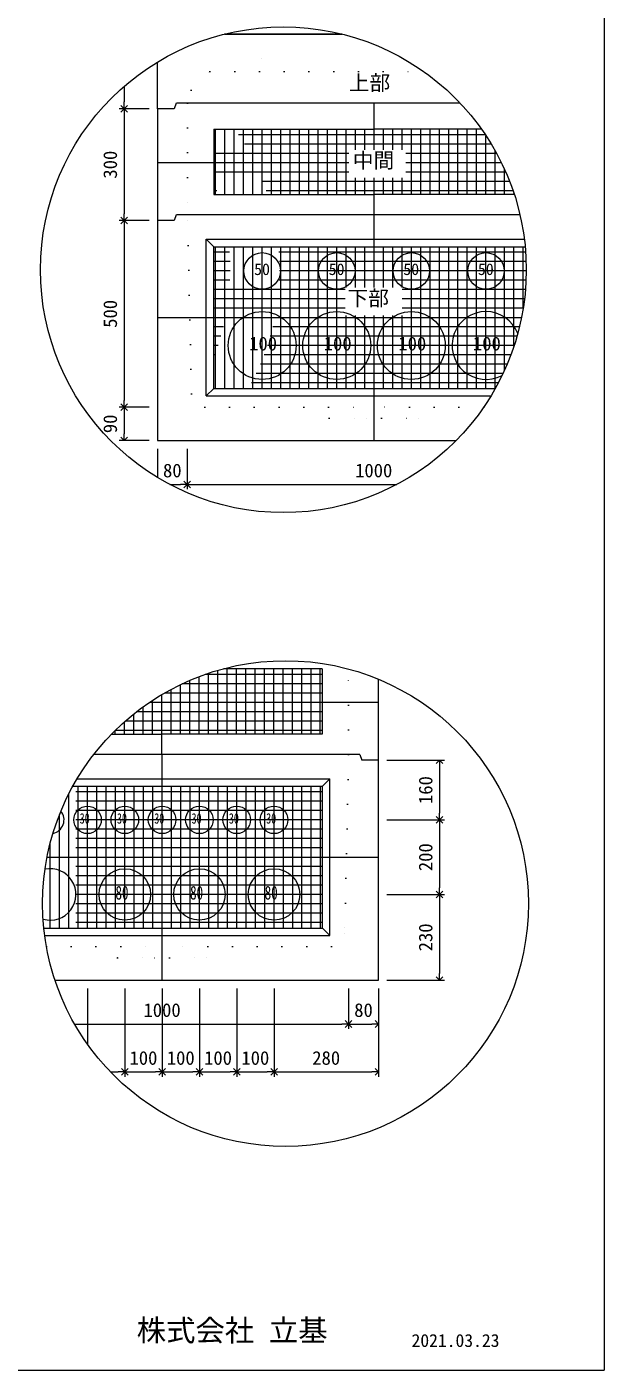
# Model space of a CAD drawing. Units: millimetres, scale not verified. Extents: x -6420 to 6420, y -3299 to 2858.
# Drawn here: x -3826 to -2340, y -2858 to 599 of the extents above; entities that cross this region are included whole.
import ezdxf
from ezdxf.enums import TextEntityAlignment as Align

# ---------------------------------------------------------------- set-up
doc = ezdxf.new("R2010")
doc.units = ezdxf.units.MM
doc.header["$LTSCALE"] = 20
for name, pattern in [('DASHED1', [1.8, 1.2, -0.6]), ('USER2', [50.8, 31.75, -6.35, 6.35, -6.35]), ('USER5', [3.185, 0.01, -3.175])]:
    doc.linetypes.add(name, pattern=pattern)
for name, color, linetype, lineweight in [('0-2_waku', 7, 'Continuous', 18), ('0-3_gaikei', 7, 'Continuous', 18), ('0-4_kakure', 7, 'DASHED1', 5), ('0-5_sunpou', 7, 'Continuous', 5), ('0-7_hole', 7, 'Continuous', 18), ('0-8_uchigawa', 6, 'Continuous', 18), ('0-D_文字１', 7, 'Continuous', 18), ('0-E_コア部分\u3000寸法補助線3', 150, 'USER2', 18), ('0-F_コア部分\u3000寸法補助線2', 150, 'USER2', 18), ('1-0_コア部分\u3000中心補助線', 1, 'Continuous', 18), ('1-1_コア部分\u3000寸法補助線', 7, 'USER2', 5), ('1-2_uchigawa2', 6, 'USER2', 18)]:
    doc.layers.add(name, color=color, linetype=linetype, lineweight=lineweight)
doc.styles.add('ＭＳ ゴシック', font='')
doc.styles.get('ＭＳ ゴシック').set_extended_font_data('MS Gothic')

# ---------------------------------------------------------------- blocks, each defined once
blk = doc.blocks.new('_Open90')
at = {"layer": '0-5_sunpou'}
blk.add_line((0, 0), (-1, 0), dxfattribs=at)
blk.add_lwpolyline([(-0.5, 0.5), (0, 0), (-0.5, -0.5)], dxfattribs=at)

msp = doc.modelspace()

# ---------------------------------------------------------------- linework, layer by layer
at = {"layer": '0-2_waku'}
for p in [(-2340, 2841.69), (-6420, -2858.31), (-6420, -2858.31), (-6420, -2858.31), (-6420, -2858.31)]:
    msp.add_line(p, (-2340, -2858.31), dxfattribs=at)
at = {"layer": '0-3_gaikei'}
for p, q in [((-3316.99, 580.83), (-3244.93, 580.83)), ((-3316.99, 580.83), (-3244.93, 580.83)), ((-3316.99, 580.83), (-3244.93, 580.83)), ((-3014.2, 580.83), (-3316.99, 580.83)), ((-3316.93, 580.83), (-3014.2, 580.83)), ((-3316.93, 580.83), (-3014.2, 580.83)), ((-3489.73, 388.83), (-3489.73, 508.85)), ((-3489.73, 388.83), (-3489.73, -465.57)), ((-3446.53, 388.83), (-3489.73, 388.83)), ((-3446.53, 388.83), (-3489.73, 388.83)), ((-3441.73, 403.23), (-3446.53, 388.83)), ((-2932.11, 403.23), (-3440.91, 403.23)), ((-2710.81, 403.23), (-2932.93, 403.23)), ((-3441.73, 115.23), (-3446.53, 100.83)), ((-2932.11, 115.23), (-3440.91, 115.23)), ((-2556.52, 115.23), (-2932.93, 115.23)), ((-3446.53, 100.83), (-3489.73, 100.83)), ((-3446.53, 100.83), (-3489.73, 100.83)), ((-3489.73, -465.57), (-2721.32, -465.57)), ((-3489.73, -465.57), (-2721.32, -465.57)), ((-3489.73, -465.57), (-2721.32, -465.57)), ((-2920.8, -1557.02), (-2920.8, -1079.75)), ((-2968.8, -1273.82), (-2964, -1288.22)), ((-2920.8, -1288.22), (-2964, -1288.22))]:
    msp.add_line(p, q, dxfattribs=at)
for points in [[(-2968.8, -1273.82), (-3477.6, -1273.82), (-3653.68, -1273.82)], [(-3753.21, -1854.62), (-2920.8, -1854.62), (-2920.8, -1288.22)], [(-3741.02, -1854.62), (-2920.8, -1854.62), (-2920.8, -1288.22)]]:
    msp.add_lwpolyline(points, dxfattribs=at)
at = {"layer": '0-4_kakure', "linetype": 'USER5', "lineweight": 18}
for p, q in [((-3220.93, 580.83), (-3220.93, 596.99)), ((-3220.93, 580.83), (-3220.93, 484.83)), ((-3402.51, 436.83), (-3354.51, 484.83)), ((-3354.51, 484.83), (-2804.81, 484.83)), ((-3402.51, 436.83), (-3412.11, 403.23)), ((-3412.11, 403.23), (-3412.11, 115.23)), ((-3402.21, -345.57), (-3412.11, 115.23)), ((-3402.21, -345.57), (-3367.87, -379.17)), ((-3367.87, -379.17), (-2932.11, -379.17)), ((-3047.31, -407.97), (-3076.11, -379.17)), ((-2649.92, -379.17), (-2932.11, -379.17)), ((-2816.91, -407.97), (-2788.11, -379.17)), ((-3047.31, -407.97), (-2951.31, -407.97)), ((-2951.31, -407.97), (-2947.47, -465.57)), ((-2912.91, -407.97), (-2916.75, -465.57)), ((-2912.91, -407.97), (-2816.91, -407.97)), ((-2997.59, -1273.82), (-2997.59, -1053.64)), ((-2997.59, -1273.82), (-3007.5, -1734.62)), ((-3007.5, -1734.62), (-3041.83, -1768.22)), ((-3775.24, -1768.22), (-3477.59, -1768.22)), ((-3592.79, -1797.02), (-3621.59, -1768.22)), ((-3592.79, -1797.02), (-3496.79, -1797.02)), ((-3496.79, -1797.02), (-3492.95, -1854.62)), ((-3041.83, -1768.22), (-3477.59, -1768.22)), ((-3458.39, -1797.02), (-3462.23, -1854.62)), ((-3458.39, -1797.02), (-3362.39, -1797.02)), ((-3362.39, -1797.02), (-3333.59, -1768.22))]:
    msp.add_line(p, q, dxfattribs=at)
at = {"layer": '0-5_sunpou', "color": 150, "lineweight": 18}
for p, q in [((-3575.48, 446.32), (-3575.48, 406.11)), ((-3510.85, 388.83), (-3587.96, 388.83)), ((-3531.97, 388.83), (-3587.96, 388.83)), ((-3575.48, 371.55), (-3575.48, 118.11)), ((-3510.85, 100.83), (-3587.96, 100.83)), ((-3510.85, 100.83), (-3587.96, 100.83)), ((-3575.48, 83.55), (-3575.48, -361.89)), ((-3510.85, -379.17), (-3587.96, -379.17)), ((-3531.97, -379.17), (-3587.96, -379.17)), ((-3575.48, -396.45), (-3575.48, -448.29)), ((-3510.85, -465.57), (-3587.96, -465.57)), ((-3489.73, -486.69), (-3489.73, -560.3)), ((-3412.93, -486.69), (-3412.93, -590.77)), ((-3412.93, -486.69), (-3412.93, -590.77)), ((-3458.02, -578.29), (-3430.21, -578.29)), ((-3395.65, -578.29), (-2873.17, -578.29)), ((-2899.68, -1288.22), (-2751.26, -1288.22)), ((-2763.74, -1305.5), (-2763.74, -1424.54)), ((-2899.68, -1441.82), (-2751.26, -1441.82)), ((-2899.68, -1441.82), (-2751.26, -1441.82)), ((-2763.74, -1459.1), (-2763.74, -1616.54)), ((-2899.68, -1633.82), (-2751.26, -1633.82)), ((-2899.68, -1633.82), (-2751.26, -1633.82)), ((-2763.74, -1651.1), (-2763.74, -1837.34)), ((-2899.68, -1854.62), (-2751.26, -1854.62)), ((-3669.59, -1875.74), (-3669.59, -2019.48)), ((-3573.59, -1875.74), (-3573.59, -2103.02)), ((-3573.59, -1875.74), (-3573.59, -2103.02)), ((-3477.59, -1875.74), (-3477.59, -2103.02)), ((-3477.59, -1875.74), (-3477.59, -2103.02)), ((-3381.59, -1875.74), (-3381.59, -2103.02)), ((-3381.59, -1875.74), (-3381.59, -2103.02)), ((-3285.59, -1875.74), (-3285.59, -2103.02)), ((-3285.59, -1875.74), (-3285.59, -2103.02)), ((-3189.59, -1875.74), (-3189.59, -2103.02)), ((-3189.59, -1875.74), (-3189.59, -2103.02)), ((-2997.6, -1875.74), (-2997.6, -1979.82)), ((-2997.6, -1875.74), (-2997.6, -1979.82)), ((-2920.8, -1875.74), (-2920.8, -1979.82)), ((-2920.8, -1875.74), (-2920.8, -2103.02)), ((-3702.89, -1967.34), (-3014.88, -1967.34)), ((-2980.32, -1967.34), (-2938.08, -1967.34)), ((-3610.75, -2090.54), (-3590.87, -2090.54)), ((-3556.31, -2090.54), (-3494.87, -2090.54)), ((-3460.31, -2090.54), (-3398.87, -2090.54)), ((-3364.31, -2090.54), (-3302.87, -2090.54)), ((-3268.31, -2090.54), (-3206.87, -2090.54)), ((-3172.31, -2090.54), (-2938.08, -2090.54))]:
    msp.add_line(p, q, dxfattribs=at)
for centre in [(-3165.59, -25.73), (-3159.98, -1657.35)]:
    msp.add_circle(centre, 625.17, dxfattribs=at)
at = {"layer": '0-7_hole'}
for centre, radius in [((-3220.11, -28.77), 47.04), ((-3028.11, -28.77), 47.04), ((-2836.11, -28.77), 47.04), ((-2644.11, -28.77), 47.04), ((-3220.11, -220.77), 87.36), ((-3028.11, -220.77), 87.36), ((-2836.11, -220.77), 87.36), ((-3669.59, -1441.82), 35.52), ((-3573.59, -1441.82), 35.52), ((-3477.59, -1441.82), 35.52), ((-3381.59, -1441.82), 35.52), ((-3285.59, -1441.82), 35.52), ((-3189.59, -1441.82), 35.52), ((-3573.59, -1633.82), 66.24), ((-3381.59, -1633.82), 66.24), ((-3189.59, -1633.82), 66.24)]:
    msp.add_circle(centre, radius, dxfattribs=at)
for centre, radius, start, end in [((-2644.11, -220.77), 87.36, 20.66629, 298.32089), ((-3765.59, -1441.82), 35.52, 281.59033, 39.2294), ((-3765.59, -1633.82), 66.24, 253.99064, 101.55918)]:
    msp.add_arc(centre, radius, start, end, dxfattribs=at)
at = {"layer": '0-8_uchigawa'}
for p, q in [((-3364.11, 52.83), (-3344.91, 33.63)), ((-3364.11, -350.37), (-3364.11, 52.83)), ((-3344.91, 33.63), (-2932.11, 33.63)), ((-3344.91, -331.17), (-3344.91, 33.63)), ((-2932.11, 33.63), (-2543.25, 33.63)), ((-3364.11, -350.37), (-3344.91, -331.17)), ((-3344.91, -331.17), (-2620.12, -331.17)), ((-3364.11, -350.37), (-2631.32, -350.37)), ((-3045.59, -1739.42), (-3045.59, -1336.22)), ((-3064.79, -1720.22), (-3064.79, -1355.42)), ((-3781.98, -1720.22), (-3064.79, -1720.22)), ((-3045.59, -1739.42), (-3064.79, -1720.22)), ((-3779.74, -1739.42), (-3045.59, -1739.42))]:
    msp.add_line(p, q, dxfattribs=at)
for points in [[(-3364.11, 52.83), (-2932.11, 52.83), (-2545.38, 52.83)], [(-3707.41, -1355.42), (-3477.59, -1355.42), (-3064.79, -1355.42), (-3045.59, -1336.22)], [(-3696.37, -1336.22), (-3477.59, -1336.22), (-3045.59, -1336.22)]]:
    msp.add_lwpolyline(points, dxfattribs=at)
at = {"layer": '0-E_コア部分\u3000寸法補助線3'}
for p, q in [((-3340.11, 168.03), (-3340.11, 336.03)), ((-3292.11, 168.03), (-3292.11, 336.03)), ((-3244.11, 168.03), (-3244.11, 336.03)), ((-3196.11, 168.03), (-3196.11, 336.03)), ((-3148.11, 168.03), (-3148.11, 336.03)), ((-3100.11, 168.03), (-3100.11, 336.03)), ((-3052.11, 168.03), (-3052.11, 336.03)), ((-3004.11, 168.03), (-3004.11, 336.03)), ((-2956.11, 283), (-2956.11, 336.03)), ((-2908.11, 283), (-2908.11, 336.03)), ((-2860.11, 283), (-2860.11, 336.03)), ((-2812.11, 168.03), (-2812.11, 336.03)), ((-2764.11, 168.03), (-2764.11, 336.03)), ((-2716.11, 168.03), (-2716.11, 336.03)), ((-2668.11, 168.03), (-2668.11, 336.03)), ((-2620.11, 168.03), (-2620.11, 279.7)), ((-2997.44, 273.63), (-3344.91, 273.63)), ((-2616.76, 273.63), (-2850.56, 273.63)), ((-2997.44, 225.63), (-3344.91, 225.63)), ((-2956.11, 168.03), (-2956.11, 211.13)), ((-2908.11, 168.03), (-2908.11, 211.13)), ((-2860.11, 168.03), (-2860.11, 211.13)), ((-2593.18, 225.63), (-2850.56, 225.63)), ((-2572.11, 168.03), (-2572.11, 170.79)), ((-2542.04, 19.23), (-3344.91, 19.23)), ((-3340.11, -331.17), (-3340.11, 33.63)), ((-3292.11, -331.17), (-3292.11, 33.63)), ((-3244.11, -331.17), (-3244.11, 33.63)), ((-3196.11, -331.17), (-3196.11, 33.63)), ((-3148.11, -331.17), (-3148.11, 33.63)), ((-3100.11, -331.17), (-3100.11, 33.63)), ((-3052.11, -331.17), (-3052.11, 33.63)), ((-3004.11, -71.4), (-3004.11, 33.63)), ((-2956.11, -71.4), (-2956.11, 33.63)), ((-2908.11, -71.4), (-2908.11, 33.63)), ((-2860.11, -71.4), (-2860.11, 33.63)), ((-2812.11, -331.17), (-2812.11, 33.63)), ((-2764.11, -331.17), (-2764.11, 33.63)), ((-2716.11, -331.17), (-2716.11, 33.63)), ((-2668.11, -331.17), (-2668.11, 33.63)), ((-2620.11, -331.17), (-2620.11, 33.63)), ((-2572.11, -222.25), (-2572.11, 33.63)), ((-2540.43, -28.77), (-3344.91, -28.77)), ((-3006.28, -76.77), (-3344.91, -76.77)), ((-2542.51, -76.77), (-2859.39, -76.77)), ((-3006.28, -124.77), (-3344.91, -124.77)), ((-2548.32, -124.77), (-2859.39, -124.77)), ((-2557.96, -172.77), (-3344.91, -172.77)), ((-3004.11, -331.17), (-3004.11, -143.27)), ((-2956.11, -331.17), (-2956.11, -143.27)), ((-2908.11, -331.17), (-2908.11, -143.27)), ((-2860.11, -331.17), (-2860.11, -143.27)), ((-2571.63, -220.77), (-3344.91, -220.77)), ((-2589.6, -268.77), (-3344.91, -268.77)), ((-2612.3, -316.77), (-3344.91, -316.77)), ((-3358.41, -1221.02), (-3358.41, -1064.51)), ((-3310.41, -1221.02), (-3310.41, -1053.02)), ((-3262.41, -1221.02), (-3262.41, -1053.02)), ((-3214.41, -1221.02), (-3214.41, -1053.02)), ((-3166.41, -1221.02), (-3166.41, -1053.02)), ((-3118.41, -1221.02), (-3118.41, -1053.02)), ((-3070.41, -1221.02), (-3070.41, -1053.02)), ((-3454.41, -1221.02), (-3454.41, -1105.86)), ((-3406.41, -1221.02), (-3406.41, -1082.8)), ((-3502.41, -1221.02), (-3502.41, -1134.3)), ((-3065.61, -1115.42), (-3471.67, -1115.42)), ((-3550.41, -1221.02), (-3550.41, -1169.09)), ((-3065.61, -1163.42), (-3543.22, -1163.42)), ((-3598.41, -1221.02), (-3598.41, -1211.69)), ((-3064.79, -1369.82), (-3715.11, -1369.82)), ((-3693.59, -1720.22), (-3693.59, -1355.42)), ((-3645.59, -1720.22), (-3645.59, -1355.42)), ((-3597.59, -1720.22), (-3597.59, -1355.42)), ((-3549.59, -1720.22), (-3549.59, -1355.42)), ((-3501.59, -1720.22), (-3501.59, -1355.42)), ((-3453.59, -1720.22), (-3453.59, -1355.42)), ((-3405.59, -1720.22), (-3405.59, -1355.42)), ((-3357.59, -1720.22), (-3357.59, -1355.42)), ((-3309.59, -1720.22), (-3309.59, -1355.42)), ((-3261.59, -1720.22), (-3261.59, -1355.42)), ((-3213.59, -1720.22), (-3213.59, -1355.42)), ((-3165.59, -1720.22), (-3165.59, -1355.42)), ((-3117.59, -1720.22), (-3117.59, -1355.42)), ((-3069.59, -1720.22), (-3069.59, -1355.42)), ((-3741.59, -1720.22), (-3741.59, -1428.08)), ((-3064.79, -1417.82), (-3737.45, -1417.82)), ((-3064.79, -1465.82), (-3755.09, -1465.82)), ((-3064.79, -1513.82), (-3768.45, -1513.82)), ((-3064.79, -1561.82), (-3777.81, -1561.82)), ((-3064.79, -1609.82), (-3783.34, -1609.82)), ((-3064.79, -1657.82), (-3785.15, -1657.82)), ((-3064.79, -1705.82), (-3783.27, -1705.82))]:
    msp.add_line(p, q, dxfattribs=at)
at = {"layer": '0-F_コア部分\u3000寸法補助線2'}
for p, q in [((-3316.11, 168.03), (-3316.11, 336.03)), ((-3268.11, 168.03), (-3268.11, 336.03)), ((-3220.11, 168.03), (-3220.11, 336.03)), ((-3172.11, 168.03), (-3172.11, 336.03)), ((-3076.11, 168.03), (-3076.11, 336.03)), ((-2980.11, 283), (-2980.11, 336.03)), ((-2884.11, 283), (-2884.11, 336.03)), ((-2788.11, 168.03), (-2788.11, 336.03)), ((-2692.11, 168.03), (-2692.11, 336.03)), ((-2630.55, 297.63), (-3344.91, 297.63)), ((-2980.11, 168.03), (-2980.11, 211.13)), ((-2884.11, 168.03), (-2884.11, 211.13)), ((-2596.11, 168.03), (-2596.11, 232.2)), ((-2583.23, 201.63), (-3344.91, 201.63)), ((-3268.11, -331.17), (-3268.11, 33.63)), ((-3220.11, -331.17), (-3220.11, 33.63)), ((-3172.11, -331.17), (-3172.11, 33.63)), ((-3076.11, -331.17), (-3076.11, 33.63)), ((-2980.11, -71.4), (-2980.11, 33.63)), ((-2884.11, -71.4), (-2884.11, 33.63)), ((-2788.11, -331.17), (-2788.11, 33.63)), ((-2692.11, -331.17), (-2692.11, 33.63)), ((-2596.11, -283.66), (-2596.11, 33.63)), ((-2540.78, -4.77), (-3344.91, -4.77)), ((-3006.28, -100.77), (-3344.91, -100.77)), ((-2544.95, -100.77), (-2859.39, -100.77)), ((-2980.11, -331.17), (-2980.11, -143.27)), ((-2884.11, -331.17), (-2884.11, -143.27)), ((-2564.28, -196.77), (-3344.91, -196.77)), ((-2600.33, -292.77), (-3344.91, -292.77)), ((-3334.41, -1221.02), (-3334.41, -1057.01)), ((-3238.41, -1221.02), (-3238.41, -1053.02)), ((-3142.41, -1221.02), (-3142.41, -1053.02)), ((-3430.41, -1221.02), (-3430.41, -1093.7)), ((-3065.61, -1091.42), (-3425.61, -1091.42)), ((-3526.41, -1221.02), (-3526.41, -1150.83)), ((-3065.61, -1187.42), (-3572.3, -1187.42)), ((-3717.59, -1720.22), (-3717.59, -1374.67)), ((-3621.59, -1720.22), (-3621.59, -1355.42)), ((-3525.59, -1720.22), (-3525.59, -1355.42)), ((-3429.59, -1720.22), (-3429.59, -1355.42)), ((-3333.59, -1720.22), (-3333.59, -1355.42)), ((-3237.59, -1720.22), (-3237.59, -1355.42)), ((-3141.59, -1720.22), (-3141.59, -1355.42)), ((-3064.79, -1393.82), (-3726.89, -1393.82)), ((-3765.59, -1720.22), (-3765.59, -1502.2)), ((-3064.79, -1489.82), (-3762.29, -1489.82)), ((-3064.79, -1585.82), (-3781.05, -1585.82)), ((-3064.79, -1681.82), (-3784.67, -1681.82))]:
    msp.add_line(p, q, dxfattribs=at)
at = {"layer": '1-0_コア部分\u3000中心補助線'}
for p, q in [((-2932.11, 283), (-2932.11, 403.23)), ((-2997.44, 249.63), (-3489.73, 249.63)), ((-2604.33, 249.63), (-2850.56, 249.63)), ((-2932.11, 115.23), (-2932.11, 211.13)), ((-2932.11, -71.4), (-2932.11, 115.23)), ((-3488.91, -148.77), (-2552.65, -148.77)), ((-2932.11, -465.57), (-2932.11, -143.27)), ((-2922.43, -1139.42), (-3510.1, -1139.42)), ((-3478.41, -1273.82), (-3478.41, -1119.36)), ((-3477.59, -1854.62), (-3477.59, -1273.82)), ((-3773.62, -1537.82), (-2920.79, -1537.82))]:
    msp.add_line(p, q, dxfattribs=at)
at = {"layer": '1-1_コア部分\u3000寸法補助線'}
for p, q in [((-2645.81, 321.63), (-3344.91, 321.63)), ((-3316.11, 168.03), (-3316.11, 336.03)), ((-3220.11, 168.03), (-3220.11, 336.03)), ((-3124.11, 168.03), (-3124.11, 336.03)), ((-3028.11, 168.03), (-3028.11, 336.03)), ((-2836.11, 168.03), (-2836.11, 336.03)), ((-2740.11, 168.03), (-2740.11, 336.03)), ((-2644.11, 168.03), (-2644.11, 319.08)), ((-2574.43, 177.63), (-3344.91, 177.63)), ((-3316.11, -331.17), (-3316.11, 33.63)), ((-3220.11, -331.17), (-3220.11, 33.63)), ((-3124.11, -331.17), (-3124.11, 33.63)), ((-3028.11, -331.17), (-3028.11, 33.63)), ((-2836.11, -331.17), (-2836.11, 33.63)), ((-2740.11, -331.17), (-2740.11, 33.63)), ((-2644.11, -331.17), (-2644.11, 33.63)), ((-2548.11, -123.48), (-2548.11, 33.63)), ((-2541.01, -52.77), (-3344.91, -52.77)), ((-2580.05, -244.77), (-3344.91, -244.77)), ((-3065.61, -1067.42), (-3366.91, -1067.42)), ((-3286.41, -1221.02), (-3286.41, -1053.02)), ((-3190.41, -1221.02), (-3190.41, -1053.02)), ((-3094.41, -1221.02), (-3094.41, -1053.02)), ((-3382.41, -1221.02), (-3382.41, -1073.09)), ((-3574.41, -1221.02), (-3574.41, -1189.29)), ((-3065.61, -1211.42), (-3598.14, -1211.42)), ((-3669.59, -1720.22), (-3669.59, -1355.42)), ((-3573.59, -1720.22), (-3573.59, -1355.42)), ((-3381.59, -1720.22), (-3381.59, -1355.42)), ((-3285.59, -1720.22), (-3285.59, -1355.42)), ((-3189.59, -1720.22), (-3189.59, -1355.42)), ((-3093.59, -1720.22), (-3093.59, -1355.42)), ((-3064.79, -1441.82), (-3746.83, -1441.82)), ((-3765.59, -1720.22), (-3765.59, -1502.2)), ((-3064.79, -1633.82), (-3784.71, -1633.82))]:
    msp.add_line(p, q, dxfattribs=at)
at = {"layer": '1-2_uchigawa2'}
for p, q in [((-3344.91, 336.03), (-2932.11, 336.03)), ((-3344.91, 336.03), (-3344.91, 168.03)), ((-2655.73, 336.03), (-2932.11, 336.03)), ((-3344.91, 168.03), (-2932.11, 168.03)), ((-2571.21, 168.03), (-2932.11, 168.03)), ((-3065.61, -1053.02), (-3320.05, -1053.02)), ((-3065.61, -1053.02), (-3065.61, -1221.02)), ((-3607.7, -1221.02), (-3478.41, -1221.02)), ((-3065.61, -1221.02), (-3478.41, -1221.02))]:
    msp.add_line(p, q, dxfattribs=at)

# ---------------------------------------------------------------- block references
at = {"layer": '0-5_sunpou', "xscale": 17.28, "yscale": 17.28}
for p, rotation in [((-3575.48, 388.83), 270), ((-3575.48, 388.83), 90), ((-3575.48, 100.83), 270), ((-3575.48, 100.83), 90), ((-3575.48, -379.17), 270), ((-3575.48, -379.17), 90), ((-3575.48, -465.57), 270), ((-3412.93, -578.29), 180), ((-2763.74, -1288.22), 90), ((-2763.74, -1441.82), 270), ((-2763.74, -1441.82), 90), ((-2763.74, -1633.82), 270), ((-2763.74, -1633.82), 90), ((-2763.74, -1854.62), 270), ((-2997.6, -1967.34), 180), ((-3573.59, -2090.54), 180), ((-3477.59, -2090.54), 180), ((-3381.59, -2090.54), 180), ((-3285.59, -2090.54), 180), ((-3189.59, -2090.54), 180)]:
    msp.add_blockref('_Open90', p, dxfattribs=dict(at, rotation=rotation))
for p in [(-3412.93, -578.29), (-2997.6, -1967.34), (-2920.8, -1967.34), (-3573.59, -2090.54), (-3477.59, -2090.54), (-3381.59, -2090.54), (-3285.59, -2090.54), (-3189.59, -2090.54), (-2920.8, -2090.54)]:
    msp.add_blockref('_Open90', p, dxfattribs=at)

# ---------------------------------------------------------------- texts
at = {"layer": '0-5_sunpou', "style": 'ＭＳ ゴシック'}
for s, p in [('300', (-3583.16, 208.83)), ('500', (-3583.16, -175.17)), ('90', (-3583.16, -446.37)), ('160', (-2771.42, -1401.02)), ('200', (-2771.42, -1573.82)), ('230', (-2771.42, -1780.22))]:
    msp.add_text(s, height=35.19, rotation=90, dxfattribs=at).set_placement(p, align=Align.BOTTOM_LEFT)
for s, p in [('80', (-3475.33, -570.61)), ('1000', (-2980.93, -570.61)), ('1000', (-3525.6, -1959.66)), ('80', (-2983.2, -1959.66)), ('100', (-3561.59, -2082.86)), ('100', (-3465.59, -2082.86)), ('100', (-3369.59, -2082.86)), ('100', (-3273.59, -2082.86)), ('280', (-3091.2, -2082.86))]:
    msp.add_text(s, height=35.19, dxfattribs=at).set_placement(p, align=Align.BOTTOM_LEFT)
at = {"layer": '0-D_文字１', "style": 'ＭＳ ゴシック'}
for s, height, p in [('上部', 39.1, (-2997.19, 423.98)), ('中間', 39.1, (-2986.89, 224.69)), ('50', 29.91, (-3240.84, -48.3)), ('50', 29.91, (-3048.84, -48.3)), ('50', 29.91, (-2856.84, -48.3)), ('50', 29.91, (-2664.84, -48.3)), ('下部', 39.1, (-3000.53, -130.31)), ('100', 35.19, (-3253.66, -243.98)), ('100', 35.19, (-3061.66, -243.98)), ('100', 35.19, (-2869.66, -243.98)), ('100', 35.19, (-2677.66, -243.98)), ('株式会社 立基', 55.43, (-3542.97, -2800.34)), ('2021.03.23', 33.26, (-2835.62, -2808.62))]:
    msp.add_text(s, height=height, dxfattribs=at).set_placement(p, align=Align.BOTTOM_LEFT)
at = {"layer": '0-D_文字１', "style": 'ＭＳ ゴシック', "width": 0.7}
for s, height, p in [('30', 26.92, (-3689.76, -1459.61)), ('30', 26.92, (-3593.76, -1459.61)), ('30', 26.92, (-3497.76, -1459.61)), ('30', 26.92, (-3401.76, -1459.61)), ('30', 26.92, (-3305.76, -1459.61)), ('30', 26.92, (-3209.76, -1459.61)), ('80', 35.19, (-3597.66, -1657.52)), ('80', 35.19, (-3405.66, -1657.52)), ('80', 35.19, (-3213.66, -1657.52))]:
    msp.add_text(s, height=height, dxfattribs=at).set_placement(p, align=Align.BOTTOM_LEFT)

doc.saveas('drawing.dxf')
